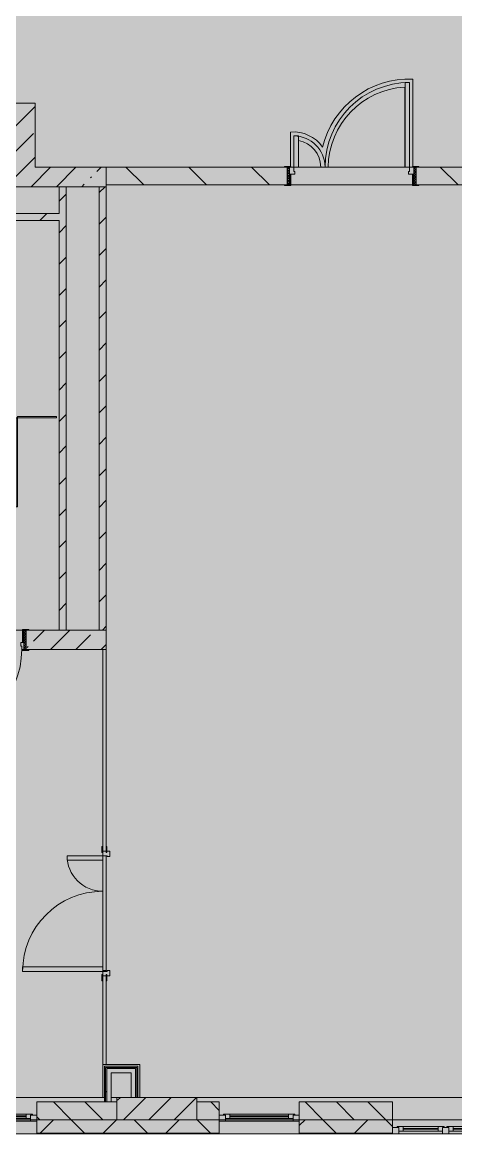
# Model space of a CAD drawing. Header units: millimetres. Extents: x 81633 to 280618, y -8553 to 29000.
# Drawn here: x 246167 to 251042, y -258 to 12227 of the extents above; entities that cross this region are included whole.
import ezdxf

# ---------------------------------------------------------------- set-up
doc = ezdxf.new("R2010")
doc.units = ezdxf.units.MM
doc.layers.add('A-DETL-GENF-3', color=7, linetype='Continuous', lineweight=9, true_color=0xc0c0c0, transparency=0.4)
for name, color, linetype, lineweight, true_color in [('A-DOOR-3', 7, 'Continuous', 5, 0xb7b7b7), ('A-DOOR-4', 7, 'Continuous', 5, 0xe2e2e2), ('A-DOOR-5', 7, 'Continuous', 5, 0xaaaaaa), ('A-DOOR-7', 7, 'Continuous', 5, 0x737373), ('A-DOOR-FRAM-2', 7, 'Continuous', 5, 0xe2e2e2), ('A-DOOR-FRAM-3', 7, 'Continuous', 5, 0xb7b7b7), ('A-DOOR-FRAM-4', 7, 'Continuous', 5, 0xaaaaaa), ('A-FLOR-3', 7, 'Continuous', 5, 0xb7b7b7), ('A-GENM-8', 7, 'Continuous', 5, 0x737373), ('A-GENM-9', 7, 'Continuous', 5, 0xe2ddcd), ('A-GLAZ-2', 7, 'Continuous', 5, 0x737373), ('A-WALL-3', 7, 'Continuous', 5, 0x737373), ('A-WALL-4', 7, 'Continuous', 9, 0x737373), ('I-WALL-3', 7, 'Continuous', 5, 0xe7e7e7), ('I-WALL-6', 7, 'Continuous', 5, 0x737373), ('S-COLS-3', 7, 'Continuous', 5, 0x737373)]:
    doc.layers.add(name, color=color, linetype=linetype, lineweight=lineweight, true_color=true_color)
for name, color, linetype, lineweight in [('A-WALL-2', 7, 'Continuous', 5), ('I-WALL-5', 7, 'Continuous', 5), ('S-COLS-2', 7, 'Continuous', 5)]:
    doc.layers.add(name, color=color, linetype=linetype, lineweight=lineweight)
pattern_1 = [(45, (145501.93, 0), (-176.7767, 176.7767), [])]
pattern_2 = [(45, (145501.93, 0), (-285.1231, 285.1231), []), (45, (145787.05, 0), (-285.1231, 285.1231), [504.031, -100.806, 16.764, -84.042])]
pattern_3 = [(45, (145501.9, 0), (-530.33, 530.33), []), (135, (145501.9, 0), (-530.33, -530.33), [])]

# ---------------------------------------------------------------- blocks, each defined once
blk = doc.blocks.new('110_Дверь_СКБ_1Ст_Внутренняя1 - Д-7а_л__950x2100h_Туалет-V150-2_3_3_птичка')
at = {"layer": 'A-DOOR-4'}
h = blk.add_hatch(color=256, dxfattribs=at)
h.paths.add_polyline_path([(487.5, 110), (487.5, 70), (477.5, 70), (477.5, 30), (512.5, 30), (512.5, 110)])
h.paths.add_polyline_path([(-462.5, 110), (-487.5, 110), (-487.5, 30), (-452.5, 30), (-452.5, 70), (-462.5, 70)])
at = {"layer": 'A-DOOR-5'}
h = blk.add_hatch(dxfattribs=at)
h.set_pattern_fill('FP_11', color=256, style=0, pattern_type=2)
h.set_pattern_definition([(135, (1776.41, 174.685), (-14.14214, -14.14214), []), (225, (1776.41, 174.685), (14.14214, -14.14214), [])])
h.paths.add_polyline_path([(537.5, 110), (512.5, 110), (512.5, -110), (537.5, -110)])
at = {"layer": 'A-DOOR-FRAM-2'}
for points in [[(447.5, 1060), (447.5, 110), (487.5, 110), (487.5, 1060)], [(-542.5, 118), (-542.5, 110), (-472.5, 110), (-472.5, 118)], [(-472.5, 30), (-487.5, 30), (-487.5, -110), (-472.5, -110)], [(567.5, 118), (497.5, 118), (497.5, 110), (567.5, 110)], [(512.5, 30), (497.5, 30), (497.5, -110), (512.5, -110)], [(-542.5, -110), (-542.5, -118), (-472.5, -118), (-472.5, -110)], [(567.5, -110), (497.5, -110), (497.5, -118), (567.5, -118)]]:
    blk.add_hatch(color=256, dxfattribs=at).paths.add_polyline_path(points)
at = {"layer": 'A-DOOR-FRAM-4'}
h = blk.add_hatch(dxfattribs=at)
h.set_pattern_fill('FP_12', color=256, style=0, pattern_type=2)
h.set_pattern_definition([(45, (-346.384, 174.685), (-14.1421, 14.1421), []), (135, (-346.384, 174.685), (-14.1421, -14.1421), [])])
h.paths.add_polyline_path([(-487.5, 110), (-512.5, 110), (-512.5, -110), (-487.5, -110)])
at = {"layer": 'A-DOOR-3'}
for p, q in [((487.5, 1060), (447.5, 1060)), ((447.5, 1060), (447.5, 110)), ((487.5, 110), (487.5, 1060)), ((447.5, 110), (487.5, 110))]:
    blk.add_line(p, q, dxfattribs=at)
blk.add_arc((487.5, 110), 950, 90, 180, dxfattribs=at)
at = {"layer": 'A-DOOR-FRAM-3'}
for p, q in [((-472.5, 118), (-542.5, 118)), ((-542.5, 118), (-542.5, 110)), ((-542.5, 110), (-472.5, 110)), ((-487.5, 110), (-512.5, 110)), ((-512.5, 110), (-512.5, -110)), ((-462.5, 110), (-487.5, 110)), ((-487.5, 110), (-487.5, 30)), ((-487.5, -110), (-487.5, 110)), ((-472.5, 110), (-487.5, 110)), ((-487.5, 110), (-487.5, 109)), ((-487.5, 109), (-472.5, 109)), ((-487.5, 30), (-452.5, 30)), ((-472.5, 30), (-487.5, 30)), ((-487.5, 30), (-487.5, -110)), ((-472.5, 110), (-472.5, 118)), ((-472.5, 109), (-472.5, 110)), ((-472.5, -110), (-472.5, 30)), ((-462.5, 70), (-462.5, 110)), ((-452.5, 70), (-462.5, 70)), ((-452.5, 30), (-452.5, 70)), ((487.5, 70), (477.5, 70)), ((477.5, 70), (477.5, 30)), ((477.5, 30), (512.5, 30)), ((487.5, 110), (487.5, 70)), ((512.5, 110), (487.5, 110)), ((567.5, 118), (497.5, 118)), ((497.5, 118), (497.5, 110)), ((512.5, 110), (497.5, 110)), ((497.5, 110), (497.5, 109)), ((497.5, 110), (567.5, 110)), ((497.5, 109), (512.5, 109)), ((512.5, 30), (497.5, 30)), ((497.5, 30), (497.5, -110)), ((512.5, 30), (512.5, 110)), ((537.5, 110), (512.5, 110)), ((512.5, 110), (512.5, -110)), ((512.5, 109), (512.5, 110)), ((512.5, -110), (512.5, 30)), ((537.5, -110), (537.5, 110)), ((567.5, 110), (567.5, 118)), ((-472.5, -110), (-542.5, -110)), ((-542.5, -110), (-542.5, -118)), ((-542.5, -118), (-472.5, -118)), ((-512.5, -110), (-487.5, -110)), ((-487.5, -110), (-472.5, -110)), ((-472.5, -118), (-472.5, -110)), ((497.5, -110), (512.5, -110)), ((567.5, -110), (497.5, -110)), ((497.5, -110), (497.5, -118)), ((497.5, -118), (567.5, -118)), ((512.5, -110), (537.5, -110)), ((567.5, -118), (567.5, -110))]:
    blk.add_line(p, q, dxfattribs=at)
blk = doc.blocks.new('BSC_Колонна _Прямоугольная - 250х900-V152-2_3_3_птичка')
at = {"layer": 'S-COLS-2'}
h = blk.add_hatch(dxfattribs=at)
h.set_pattern_fill('FP_120', color=256, style=0, pattern_type=2)
h.set_pattern_definition([(45, (-102180, -25), (-285.1231, 285.1231), []), (45, (-101894.88, -25), (-285.1231, 285.1231), [504.031, -100.806, 16.764, -84.042])])
h.paths.add_polyline_path([(450, -125), (450, 125), (-450, 125), (-450, -125), (-151, -125)])
at = {"layer": 'S-COLS-3'}
for p, q in [((450, 125), (-450, 125)), ((-450, 125), (-450, -125)), ((450, -125), (450, 125)), ((-450, -125), (450, -125))]:
    blk.add_line(p, q, dxfattribs=at)
blk = doc.blocks.new('110_Дверь_СКБ_2Ст - Д-6_л__ ДОО_Дв_1450x2100h_Дверь из раздевальной в коридор-V154-2_3_3_птичка')
at = {"layer": 'A-DOOR-4'}
for points in [[(662.5, 100), (662.5, 1050), (612.5, 1050), (612.5, 100)], [(-587.5, 100), (-587.5, 450), (-637.5, 450), (-637.5, 100)]]:
    blk.add_hatch(color=256, dxfattribs=at).paths.add_polyline_path(points)
h = blk.add_hatch(color=256, dxfattribs=at)
h.paths.add_polyline_path([(652.5, 20), (712.5, 20), (712.5, 100), (662.5, 100), (662.5, 50), (652.5, 50)])
h.paths.add_polyline_path([(-687.5, 20), (-627.5, 20), (-627.5, 50), (-637.5, 50), (-637.5, 100), (-687.5, 100)])
at = {"layer": 'A-DOOR-5'}
h = blk.add_hatch(dxfattribs=at)
h.set_pattern_fill('FP_17', color=256, style=0, pattern_type=2)
h.set_pattern_definition([(135, (1576.41, 164.685), (-14.14214, -14.14214), []), (225, (1576.41, 164.685), (14.14214, -14.14214), [])])
h.paths.add_polyline_path([(737.5, -100), (737.5, 100), (712.5, 100), (712.5, -100)])
at = {"layer": 'A-DOOR-FRAM-2'}
for points in [[(-672.5, 100), (-672.5, 108), (-742.5, 108), (-742.5, 100)], [(-672.5, -100), (-672.5, 20), (-687.5, 20), (-687.5, -100)], [(767.5, 100), (767.5, 108), (697.5, 108), (697.5, 100)], [(712.5, -100), (712.5, 20), (697.5, 20), (697.5, -100)], [(-672.5, -108), (-672.5, -100), (-742.5, -100), (-742.5, -108)], [(767.5, -108), (767.5, -100), (697.5, -100), (697.5, -108)]]:
    blk.add_hatch(color=256, dxfattribs=at).paths.add_polyline_path(points)
at = {"layer": 'A-DOOR-FRAM-4'}
h = blk.add_hatch(dxfattribs=at)
h.set_pattern_fill('FP_18', color=256, style=0, pattern_type=2)
h.set_pattern_definition([(45, (-546.384, 164.685), (-14.1421, 14.1421), []), (135, (-546.384, 164.685), (-14.1421, -14.1421), [])])
h.paths.add_polyline_path([(-687.5, -100), (-687.5, 100), (-712.5, 100), (-712.5, -100)])
at = {"layer": 'A-DOOR-3'}
for p, q in [((662.5, 1050), (612.5, 1050)), ((612.5, 1050), (612.5, 100)), ((662.5, 100), (662.5, 1050)), ((-637.5, 450), (-637.5, 100)), ((-587.5, 450), (-637.5, 450)), ((-587.5, 100), (-587.5, 450)), ((-637.5, 100), (-587.5, 100)), ((612.5, 100), (662.5, 100))]:
    blk.add_line(p, q, dxfattribs=at)
for centre, radius, start, end in [((662.5, 100), 950, 90, 180), ((-637.5, 100), 350, 360, 90)]:
    blk.add_arc(centre, radius, start, end, dxfattribs=at)
at = {"layer": 'A-DOOR-FRAM-3'}
for p, q in [((-672.5, 108), (-742.5, 108)), ((-742.5, 108), (-742.5, 100)), ((-742.5, 100), (-672.5, 100)), ((-687.5, 100), (-712.5, 100)), ((-712.5, 100), (-712.5, -100)), ((-637.5, 100), (-687.5, 100)), ((-687.5, 100), (-687.5, 20)), ((-687.5, -100), (-687.5, 100)), ((-687.5, 20), (-627.5, 20)), ((-672.5, 20), (-687.5, 20)), ((-687.5, 20), (-687.5, -100)), ((-672.5, 100), (-672.5, 108)), ((-672.5, -100), (-672.5, 20)), ((-637.5, 50), (-637.5, 100)), ((-627.5, 50), (-637.5, 50)), ((-627.5, 20), (-627.5, 50)), ((662.5, 50), (652.5, 50)), ((652.5, 50), (652.5, 20)), ((652.5, 20), (712.5, 20)), ((662.5, 100), (662.5, 50)), ((712.5, 100), (662.5, 100)), ((767.5, 108), (697.5, 108)), ((697.5, 108), (697.5, 100)), ((697.5, 100), (767.5, 100)), ((712.5, 20), (697.5, 20)), ((697.5, 20), (697.5, -100)), ((712.5, 20), (712.5, 100)), ((737.5, 100), (712.5, 100)), ((712.5, 100), (712.5, -100)), ((712.5, -100), (712.5, 20)), ((737.5, -100), (737.5, 100)), ((767.5, 100), (767.5, 108)), ((-672.5, -100), (-742.5, -100)), ((-742.5, -100), (-742.5, -108)), ((-742.5, -108), (-672.5, -108)), ((-712.5, -100), (-687.5, -100)), ((-687.5, -100), (-672.5, -100)), ((-672.5, -108), (-672.5, -100)), ((697.5, -100), (712.5, -100)), ((767.5, -100), (697.5, -100)), ((697.5, -100), (697.5, -108)), ((697.5, -108), (767.5, -108)), ((712.5, -100), (737.5, -100)), ((767.5, -108), (767.5, -100))]:
    blk.add_line(p, q, dxfattribs=at)
blk = doc.blocks.new('120_Окно_СКБ_1Ст - 120_Окно_СКБ_1Ст 900х2500_h_ с форточкой-22876038-2_3_3_птичка')
at = {"layer": 'A-GLAZ-2'}
for p, q in [((-450, -127), (-450, -57)), ((-450, -57), (-380, -57)), ((450, -57), (-450, -57)), ((-380, -57), (-380, -127)), ((380, -87), (-380, -87)), ((-380, -87), (-380, -127)), ((-330, -137), (-330, -87)), ((-330, -107), (330, -107)), ((330, -117), (-330, -117)), ((330, -137), (330, -87)), ((380, -127), (380, -57)), ((380, -57), (450, -57)), ((380, -127), (380, -87)), ((450, -57), (450, -127)), ((-380, -127), (-450, -127)), ((-450, -127), (-400, -127)), ((-380, -127), (-400, -127)), ((-400, -127), (-400, -137)), ((-400, -137), (400, -137)), ((400, -137), (-400, -137)), ((450, -127), (380, -127)), ((400, -127), (380, -127)), ((400, -127), (450, -127)), ((400, -137), (400, -127))]:
    blk.add_line(p, q, dxfattribs=at)
blk = doc.blocks.new('120_Окно_СКБ_2Ст_Фрамуга сверху - 120_Окно_СКБ_2Ст_2300х2500_h_ ДОО-22877051-2_3_3_птичка')
at = {"layer": 'A-GLAZ-2'}
for p, q in [((-1150, 13), (-1150, 83)), ((-1150, 83), (-1080, 83)), ((1150, 83), (-1150, 83)), ((-1080, 13), (-1150, 13)), ((-1150, 13), (-1100, 13)), ((-1080, 13), (-1100, 13)), ((-1100, 13), (-1100, 3)), ((-1100, 3), (540, 3)), ((540, 3), (-1100, 3)), ((-1080, 83), (-1080, 13)), ((-1080, 83), (1080, 83)), ((520, 53), (-1080, 53)), ((-1080, 53), (-1080, 13)), ((-1030, 3), (-1030, 53)), ((-1030, 33), (470, 33)), ((470, 23), (-1030, 23)), ((470, 3), (470, 53)), ((520, 13), (520, 83)), ((520, 83), (590, 83)), ((520, 13), (520, 53)), ((590, 13), (520, 13)), ((540, 13), (520, 13)), ((540, 13), (570, 13)), ((540, 13), (570, 13)), ((540, 3), (540, 13)), ((590, 13), (570, 13)), ((570, 13), (570, 3)), ((570, 3), (1100, 3)), ((1100, 3), (570, 3)), ((590, 83), (590, 13)), ((1080, 53), (590, 53)), ((590, 53), (590, 13)), ((640, 3), (640, 53)), ((640, 33), (1030, 33)), ((1030, 23), (640, 23)), ((1030, 3), (1030, 53)), ((1080, 13), (1080, 83)), ((1080, 83), (1150, 83)), ((1080, 13), (1080, 53)), ((1150, 13), (1080, 13)), ((1100, 13), (1080, 13)), ((1100, 13), (1150, 13)), ((1100, 3), (1100, 13)), ((1150, 83), (1150, 13))]:
    blk.add_line(p, q, dxfattribs=at)
blk = doc.blocks.new('131_Сантехническая перегородка_Дверь МГН 2 - СД-1-V233-2_3_3_птичка')
at = {"layer": 'A-GENM-9'}
for points in [[(-430, 8), (-430, -8), (10, -8), (10, 8)], [(1010, 8), (1010, -8), (1110, -8), (1110, 8)]]:
    blk.add_hatch(color=256, dxfattribs=at).paths.add_polyline_path(points)
at = {"layer": 'A-DOOR-7'}
for p, q in [((10, 1008), (26, 1008)), ((10, 8), (10, 1008)), ((26, 8), (26, 1008)), ((10, 8), (26, 8))]:
    blk.add_line(p, q, dxfattribs=at)
blk.add_arc((10, 8), 1000, 360, 90, dxfattribs=at)
at = {"layer": 'A-GENM-8'}
for p, q in [((10, 8), (-430, 8)), ((-430, 8), (-430, -8)), ((10, -8), (10, 8)), ((1110, 8), (1010, 8)), ((1010, 8), (1010, -8)), ((1110, -8), (1110, 8)), ((-430, -8), (10, -8)), ((1010, -8), (1110, -8))]:
    blk.add_line(p, q, dxfattribs=at)
blk = doc.blocks.new('110_Дверь_СКБ_2Ст - Д-5_п__в составе перегородки _не входит в спец__-32680317-2_3_3_птичка')
at = {"layer": 'A-DOOR-4'}
h = blk.add_hatch(color=256, dxfattribs=at)
h.paths.add_polyline_path([(712, -20), (712, 60), (652, 60), (652, 30), (662, 30), (662, -20)])
h.paths.add_polyline_path([(-628, 60), (-688, 60), (-688, -20), (-638, -20), (-638, 30), (-628, 30)])
for points in [[(-588, -420), (-588, -20), (-638, -20), (-638, -420)], [(662, -920), (662, -20), (612, -20), (612, -920)]]:
    blk.add_hatch(color=256, dxfattribs=at).paths.add_polyline_path(points)
at = {"layer": 'A-DOOR-FRAM-2'}
for points in [[(-673, 28), (-743, 28), (-743, 20), (-673, 20)], [(767, 28), (697, 28), (697, 20), (767, 20)], [(-673, -20), (-743, -20), (-743, -28), (-673, -28)], [(767, -20), (697, -20), (697, -28), (767, -28)]]:
    blk.add_hatch(color=256, dxfattribs=at).paths.add_polyline_path(points)
at = {"layer": 'A-DOOR-3'}
for p, q in [((-638, -20), (-588, -20)), ((-638, -420), (-638, -20)), ((-588, -20), (-588, -420)), ((612, -20), (662, -20)), ((612, -920), (612, -20)), ((662, -20), (662, -920)), ((-588, -420), (-638, -420)), ((662, -920), (612, -920))]:
    blk.add_line(p, q, dxfattribs=at)
for centre, radius, start, end in [((-638, -20), 400, 270, 0), ((662, -20), 900, 180, 270)]:
    blk.add_arc(centre, radius, start, end, dxfattribs=at)
at = {"layer": 'A-DOOR-FRAM-3'}
for p, q in [((-743, 28), (-673, 28)), ((-743, 20), (-743, 28)), ((-673, 20), (-743, 20)), ((-688, 60), (-628, 60)), ((-688, -20), (-688, 60)), ((-688, 20), (-673, 20)), ((-688, 19), (-688, 20)), ((-673, 19), (-688, 19)), ((-673, 28), (-673, 20)), ((-673, 20), (-673, 19)), ((-638, 30), (-638, -20)), ((-628, 30), (-638, 30)), ((-628, 60), (-628, 30)), ((652, 60), (712, 60)), ((652, 30), (652, 60)), ((662, 30), (652, 30)), ((662, -20), (662, 30)), ((697, 20), (697, 28)), ((697, 28), (767, 28)), ((697, 19), (697, 20)), ((697, 20), (712, 20)), ((767, 20), (697, 20)), ((712, 19), (697, 19)), ((712, 60), (712, -20)), ((712, 20), (712, 19)), ((767, 28), (767, 20)), ((-743, -20), (-673, -20)), ((-743, -28), (-743, -20)), ((-673, -28), (-743, -28)), ((-638, -20), (-688, -20)), ((-673, -20), (-673, -28)), ((712, -20), (662, -20)), ((697, -28), (697, -20)), ((697, -20), (767, -20)), ((767, -28), (697, -28)), ((767, -20), (767, -28))]:
    blk.add_line(p, q, dxfattribs=at)

msp = doc.modelspace()

# ---------------------------------------------------------------- hatches: boundary and pattern name
at = {"layer": 'A-DETL-GENF-3'}
msp.add_hatch(color=256, dxfattribs=at).paths.add_polyline_path([(270739.9, -258), (270739.9, 21558), (238809.9, 21558), (238809.9, 27348), (230361.9, 27348), (230361.9, 5750), (234703.9, 5750), (234703.9, -258), (270432.1, -258)])
at = {"layer": 'A-WALL-2'}
h = msp.add_hatch(dxfattribs=at)
h.set_pattern_fill('FP_90', color=256, style=0, pattern_type=2)
h.set_pattern_definition([(135, (145501.93, 0), (-176.7767, -176.7767), [])])
h.paths.add_polyline_path([(268331.9, -100), (268331.9, 100), (267531.9, 100), (267531.9, -100)])
h.paths.add_polyline_path([(254817.3, -100), (255731.9, -100), (255731.9, 100), (254431.9, 100), (254431.9, -100)])
h.paths.add_polyline_path([(264706.7, -100), (264831.9, -100), (264831.9, 100), (264331.9, 100), (264331.9, -100)])
h.paths.add_polyline_path([(258931.9, -100), (259181.9, -100), (259181.9, 100), (258931.9, 100)])
h.paths.add_polyline_path([(261063.2, -100), (261131.9, -100), (261131.9, 100), (260081.9, 100), (260081.9, -100)])
h.paths.add_polyline_path([(240243.6, -100), (240281.9, -100), (240281.9, 100), (240031.9, 100), (240031.9, -100)])
h.paths.add_polyline_path([(241181.9, -100), (244531.9, -100), (244531.9, 100), (241181.9, 100)])
h.paths.add_polyline_path([(248131.9, -100), (248381.9, -100), (248381.9, 100), (248131.9, 100)])
h.paths.add_polyline_path([(249281.9, -100), (250331.9, -100), (250331.9, 100), (249281.9, 100)])
h.paths.add_polyline_path([(247010, -100), (247231.9, -100), (247231.9, 100), (246331.9, 100), (246331.9, -100), (246489.5, -100)])
h.paths.add_polyline_path([(237641.2, -100), (238231.9, -100), (238231.9, 100), (237431.9, 100), (237431.9, -100), (237597.7, -100)])
h = msp.add_hatch(dxfattribs=at)
h.set_pattern_fill('FP_80', color=256, style=0, pattern_type=2)
h.set_pattern_definition([(45, (145501.93, 0), (-353.5534, 353.5534), []), (135, (145501.93, 0), (-353.5534, -353.5534), [])])
h.paths.add_polyline_path([(269231.9, -250), (270581.9, -250), (270581.9, -100), (269231.9, -100)])
h.paths.add_polyline_path([(266631.9, -250), (266631.9, -100), (265731.9, -100), (265731.9, -250), (266268.1, -250)])
h.paths.add_polyline_path([(268331.9, -250), (268331.9, -100), (267531.9, -100), (267531.9, -250)])
h.paths.add_polyline_path([(258981.3, -250), (259181.9, -250), (259181.9, -100), (258031.9, -100), (258031.9, -250), (258460.8, -250)])
h.paths.add_polyline_path([(253531.9, -250), (253531.9, -100), (252631.9, -100), (252631.9, -250), (252735.4, -250)])
h.paths.add_polyline_path([(254431.9, -250), (255731.9, -250), (255731.9, -100), (254431.9, -100)])
h.paths.add_polyline_path([(260081.9, -250), (261131.9, -250), (261131.9, -100), (260081.9, -100)])
h.paths.add_polyline_path([(263431.9, -250), (264831.9, -250), (264831.9, -100), (263431.9, -100)])
h.paths.add_polyline_path([(247530.5, -250), (248381.9, -250), (248381.9, -100), (246331.9, -100), (246331.9, -250), (247231.9, -250)])
h.paths.add_polyline_path([(249281.9, -250), (250331.9, -250), (250331.9, -100), (249281.9, -100)])
h.paths.add_polyline_path([(244531.9, -250), (245431.9, -250), (245431.9, -100), (241181.9, -100), (241181.9, -250), (244407.5, -250)])
h.paths.add_polyline_path([(239131.9, -250), (240281.9, -250), (240281.9, -100), (239131.9, -100)])
h.paths.add_polyline_path([(235038.7, -250), (236531.9, -250), (236531.9, -100), (234711.9, -100), (234711.9, -250)])
h.paths.add_polyline_path([(238231.9, -250), (238231.9, -100), (237431.9, -100), (237431.9, -250), (238161.6, -250)])
at = {"layer": 'I-WALL-3'}
for points in [[(247391.9, 425), (247441.9, 425), (247441.9, 475), (247116.9, 475), (247116.9, 425), (247166.9, 425)], [(247166.9, 100), (247166.9, 425), (247116.9, 425), (247116.9, 100)], [(247441.9, 150), (247441.9, 425), (247391.9, 425), (247391.9, 150)]]:
    msp.add_hatch(color=256, dxfattribs=at).paths.add_polyline_path(points)
at = {"layer": 'I-WALL-5'}
h = msp.add_hatch(dxfattribs=at)
h.set_pattern_fill('FP_88', color=256, style=0, pattern_type=2)
h.set_pattern_definition(pattern_2)
h.paths.add_polyline_path([(246310.9, 10600), (246310.9, 11320), (246090.9, 11320), (246090.9, 10600)])
h = msp.add_hatch(dxfattribs=at)
h.set_pattern_fill('FP_88', color=256, style=0, pattern_type=2)
h.set_pattern_definition(pattern_2)
h.paths.add_polyline_path([(244407.5, 10380), (247111.9, 10380), (247111.9, 10600), (239711.9, 10600), (239711.9, 10380), (243366.6, 10380)])
h = msp.add_hatch(dxfattribs=at)
h.set_pattern_fill('FP_91', color=256, style=0, pattern_type=2)
h.set_pattern_definition([(135, (145501.93, 0), (-353.5534, -353.5534), [])])
h.paths.add_polyline_path([(247111.9, 10400), (249146.9, 10400), (249146.9, 10600), (247111.9, 10600)])
h.paths.add_polyline_path([(251694.4, 10400), (252631.9, 10400), (252631.9, 10600), (250596.9, 10600), (250596.9, 10400), (250653.4, 10400)])
h = msp.add_hatch(dxfattribs=at)
h.set_pattern_fill('FP_92', color=256, style=0, pattern_type=2)
h.set_pattern_definition(pattern_1)
h.paths.add_polyline_path([(246581.9, 5400), (246661.9, 5400), (246661.9, 10380), (246581.9, 10377.5), (246581.9, 5644.4)])
h = msp.add_hatch(dxfattribs=at)
h.set_pattern_fill('FP_92', color=256, style=0, pattern_type=2)
h.set_pattern_definition(pattern_1)
h.paths.add_polyline_path([(247111.9, 5400), (247111.9, 10380), (247031.9, 10377.5), (247031.9, 5400)])
h = msp.add_hatch(dxfattribs=at)
h.set_pattern_fill('FP_92', color=256, style=0, pattern_type=2)
h.set_pattern_definition(pattern_1)
h.paths.add_polyline_path([(246581.9, 10000), (246581.9, 10080), (239791.9, 10080), (239791.9, 10000), (243366.6, 10000)])
h = msp.add_hatch(dxfattribs=at)
h.set_pattern_fill('FP_88', color=256, style=0, pattern_type=2)
h.set_pattern_definition(pattern_2)
h.paths.add_polyline_path([(247111.9, 5180), (247111.9, 5400), (246211.9, 5400), (246211.9, 5180), (247071.9, 5180)])
h.paths.add_polyline_path([(243366.6, 5180), (245161.9, 5180), (245161.9, 5400), (239711.9, 5400), (239711.9, 5180)])
h = msp.add_hatch(dxfattribs=at)
h.set_pattern_fill('FP_174', color=256, style=0, pattern_type=2)
h.set_pattern_definition(pattern_3)
h.paths.add_polyline_path([(247104.4, 100), (247104.4, 487.5), (247091.9, 487.5), (247091.9, 100)])
h = msp.add_hatch(dxfattribs=at)
h.set_pattern_fill('FP_174', color=256, style=0, pattern_type=2)
h.set_pattern_definition(pattern_3)
h.paths.add_polyline_path([(247116.9, 100), (247116.9, 475), (247104.4, 475), (247104.4, 100)])
h = msp.add_hatch(dxfattribs=at)
h.set_pattern_fill('FP_174', color=256, style=0, pattern_type=2)
h.set_pattern_definition(pattern_3)
h.paths.add_polyline_path([(247452.5, 150), (247454.4, 150), (247454.4, 475), (247441.9, 475), (247441.9, 150)])
h = msp.add_hatch(dxfattribs=at)
h.set_pattern_fill('FP_174', color=256, style=0, pattern_type=2)
h.set_pattern_definition(pattern_3)
h.paths.add_polyline_path([(247465, 150), (247466.9, 150), (247466.9, 487.5), (247454.4, 487.5), (247454.4, 150)])

# ---------------------------------------------------------------- linework, layer by layer
at = {"layer": 'A-FLOR-3'}
for p, q in [((250469, 11497.8), (250469, 10600)), ((250559, 10608), (250559, 11588.1)), ((249184.9, 10993.6), (249184.9, 10608)), ((249274.9, 10600), (249274.9, 10899.7)), ((250469, 10600), (249274.9, 10600)), ((247071.9, 1575), (247111.9, 1575)), ((247111.9, 1575), (247111.9, 1565)), ((247071.9, 150), (247071.9, 521)), ((247111.9, 521), (247487.9, 521)), ((247487.9, 521), (247487.9, 150))]:
    msp.add_line(p, q, dxfattribs=at)
for centre, radius, start, end in [((250516.5, 10589), 1000, 87.56236, 166.45029), ((250516.5, 10589), 910, 92.99005, 179.3074), ((249218.5, 10600), 395, 34.42231, 94.87345), ((249218.5, 10600), 305, 360, 79.33549)]:
    msp.add_arc(centre, radius, start, end, dxfattribs=at)
at = {"layer": 'A-WALL-3'}
for p, q in [((247231.9, 100), (246331.9, 100)), ((246331.9, 100), (246331.9, -258)), ((248381.9, 100), (248131.9, 100)), ((248381.9, -258), (248381.9, 100)), ((250331.9, 100), (249281.9, 100)), ((249281.9, 100), (249281.9, -258)), ((250331.9, -258), (250331.9, 100)), ((245431.9, -100), (246331.9, -100)), ((248381.9, -100), (249281.9, -100)), ((238231.9, -258), (252631.9, -258))]:
    msp.add_line(p, q, dxfattribs=at)
at = {"layer": 'A-WALL-4'}
for p, q in [((246581.9, 5400), (246661.9, 5400)), ((247031.9, 5400), (247111.9, 5400)), ((247111.9, 5180), (247071.9, 5180)), ((247091.9, 487.5), (247091.9, 425)), ((247104.4, 487.5), (247104.4, 100)), ((247454.4, 487.5), (247104.4, 487.5)), ((247116.9, 475), (247116.9, 100)), ((247441.9, 475), (247116.9, 475)), ((247441.9, 150), (247441.9, 475)), ((247454.4, 150), (247454.4, 487.5)), ((246331.9, -100), (247231.9, -100)), ((247231.9, -100), (246331.9, -100)), ((248131.9, -100), (248381.9, -100)), ((248381.9, -100), (248131.9, -100)), ((249281.9, -100), (250331.9, -100)), ((250331.9, -100), (249281.9, -100)), ((246331.9, -250), (248381.9, -250)), ((246331.9, -253), (248381.9, -253)), ((249281.9, -250), (250331.9, -250)), ((249281.9, -253), (250331.9, -253))]:
    msp.add_line(p, q, dxfattribs=at)
at = {"layer": 'I-WALL-6'}
for p, q in [((246310.9, 11320), (246090.9, 11320)), ((246310.9, 10600), (246310.9, 11320)), ((249116.9, 10600), (246310.9, 10600)), ((247111.9, 10600), (247111.9, 2970)), ((253151.9, 10600), (250626.9, 10600)), ((239791.9, 10380), (247111.9, 10380)), ((246581.9, 10380), (246581.9, 10080)), ((246661.9, 5400), (246661.9, 10380)), ((247031.9, 10380), (247031.9, 5400)), ((247111.9, 10400), (249116.9, 10400)), ((250556.9, 10400), (249186.9, 10400)), ((250626.9, 10400), (252631.9, 10400)), ((246581.9, 10080), (239791.9, 10080)), ((239791.9, 10000), (246581.9, 10000)), ((246581.9, 10000), (246581.9, 5400)), ((245201.9, 5400), (246171.9, 5400)), ((246581.9, 5400), (246241.9, 5400)), ((247031.9, 5400), (246661.9, 5400)), ((246241.9, 5180), (247071.9, 5180)), ((247071.9, 5180), (247071.9, 2970)), ((247071.9, 1615), (247071.9, 2815)), ((247111.9, 2865), (247111.9, 1575)), ((247071.9, 1460), (247071.9, 521)), ((247111.9, 521), (247111.9, 1460)), ((247071.9, 521), (247111.9, 521)), ((247091.9, 500), (247091.9, 100)), ((247466.9, 500), (247091.9, 500)), ((247466.9, 150), (247466.9, 500)), ((247166.9, 100), (247166.9, 425)), ((247166.9, 425), (247391.9, 425)), ((247391.9, 425), (247391.9, 150)), ((245431.9, 150), (247091.9, 150)), ((247166.9, 150), (247231.9, 150)), ((248131.9, 150), (252631.9, 150)), ((252631.9, -100), (250331.9, -100))]:
    msp.add_line(p, q, dxfattribs=at)

# ---------------------------------------------------------------- block references
at = {"layer": 'A-DOOR-3'}
msp.add_blockref('110_Дверь_СКБ_2Ст - Д-6_л__ ДОО_Дв_1450x2100h_Дверь из раздевальной в коридор-V154-2_3_3_птичка', (249859.4, 10500), dxfattribs=at)
for name, p, rotation in [('110_Дверь_СКБ_1Ст_Внутренняя1 - Д-7а_л__950x2100h_Туалет-V150-2_3_3_птичка', (245699.4, 5290), 180), ('110_Дверь_СКБ_2Ст - Д-5_п__в составе перегородки _не входит в спец__-32680317-2_3_3_птичка', (247091.9, 2227.5), 270)]:
    msp.add_blockref(name, p, dxfattribs=dict(at, rotation=rotation))
at = {"layer": 'A-GENM-8', "rotation": 180}
msp.add_blockref('131_Сантехническая перегородка_Дверь МГН 2 - СД-1-V233-2_3_3_птичка', (246123.4, 7791), dxfattribs=at)
at = {"layer": 'A-GLAZ-2', "rotation": 180}
for name, p in [('120_Окно_СКБ_1Ст - 120_Окно_СКБ_1Ст 900х2500_h_ с форточкой-22876038-2_3_3_птичка', (245881.9, -175)), ('120_Окно_СКБ_1Ст - 120_Окно_СКБ_1Ст 900х2500_h_ с форточкой-22876038-2_3_3_птичка', (248831.9, -175)), ('120_Окно_СКБ_2Ст_Фрамуга сверху - 120_Окно_СКБ_2Ст_2300х2500_h_ ДОО-22877051-2_3_3_птичка', (251481.9, -175))]:
    msp.add_blockref(name, p, dxfattribs=at)
at = {"layer": 'S-COLS-3'}
msp.add_blockref('BSC_Колонна _Прямоугольная - 250х900-V152-2_3_3_птичка', (247681.9, 25), dxfattribs=at)

doc.saveas('drawing.dxf')
